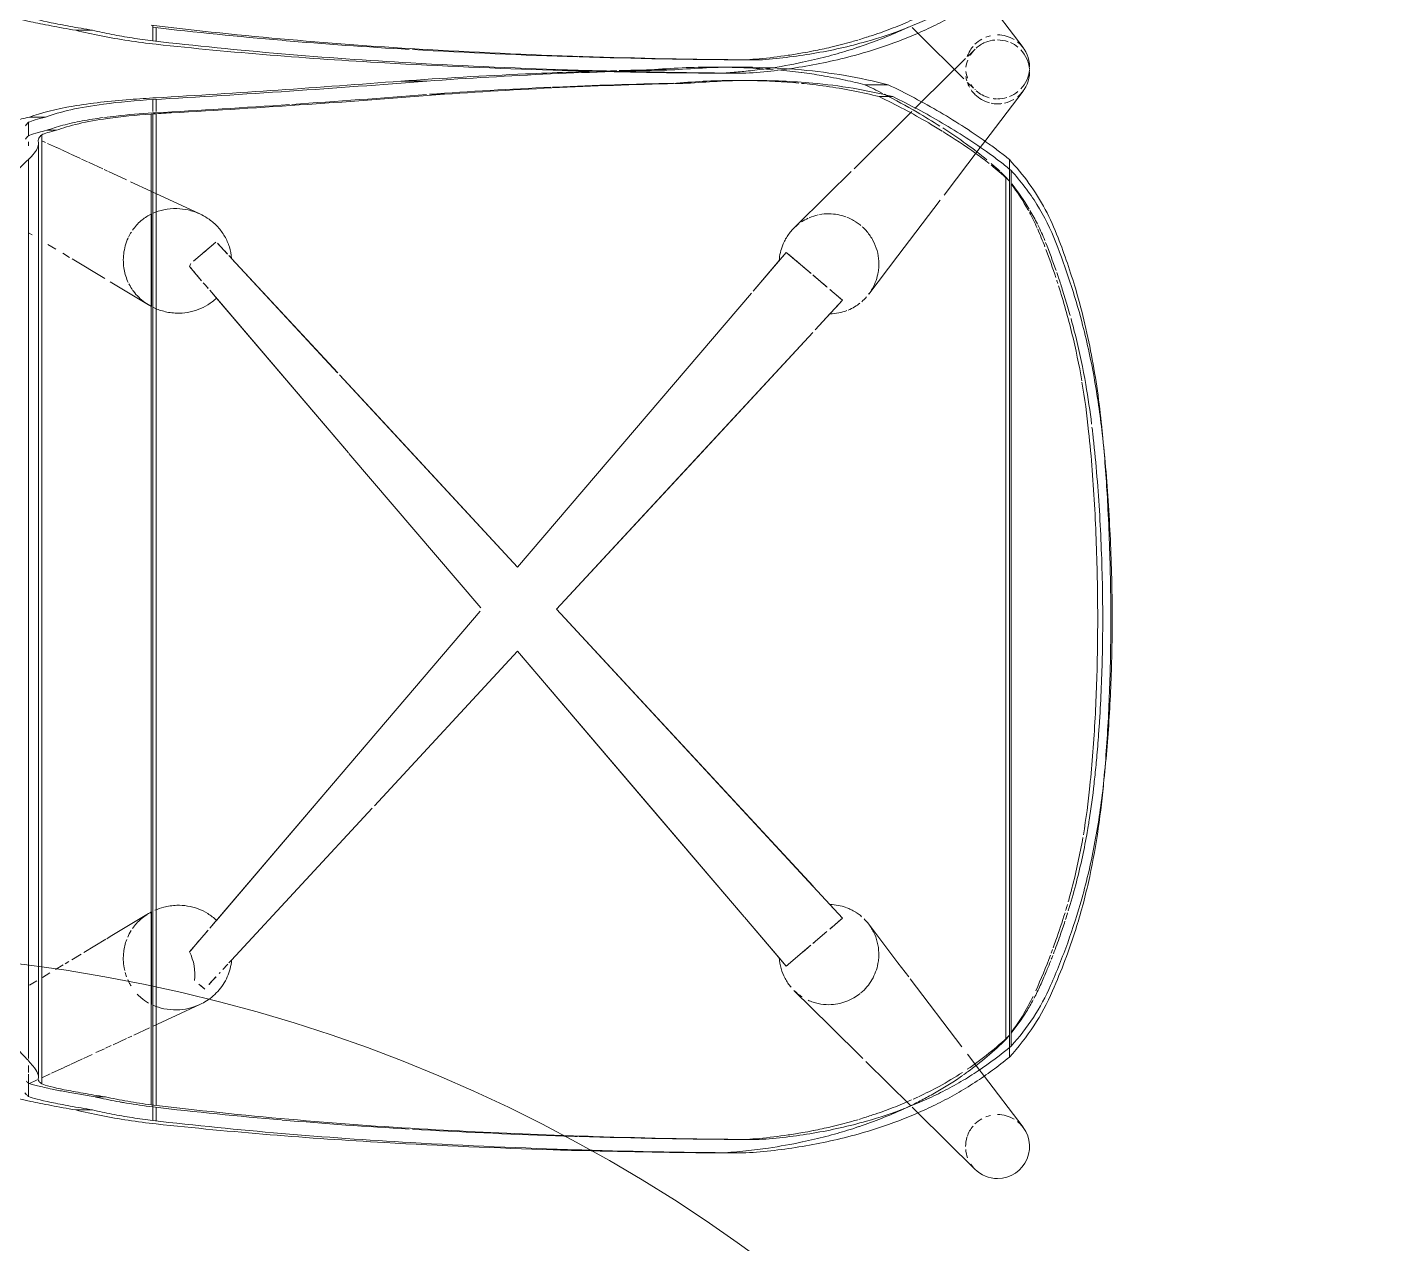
# Model space of a CAD drawing. Header units: millimetres. Extents: x 98018 to 155899, y -1987 to 21700.
# Drawn here: x 106604 to 107119, y 16189 to 16645 of the extents above; entities that cross this region are included whole.
import ezdxf

# ---------------------------------------------------------------- set-up
doc = ezdxf.new("R2010")
doc.units = ezdxf.units.MM
doc.layers.add('I-FURN-1', color=7, linetype='Continuous', lineweight=9, true_color=0xf0f0f0)

# ---------------------------------------------------------------- blocks, each defined once
blk = doc.blocks.new('Chair_IconsOfDenmark_NamNam_WoodChair - 1_186-V27-План разверток пом_ 2_49_ Этаж 2')
at = {"layer": 'I-FURN-1'}
for p, q in [((25.53, 161.18), (25.53, 167.51)), ((26.55, 137.42), (21.45, 137.42)), ((27.32, 138.6), (21.57, 138.6)), ((9.43, -80.92), (9.43, -74.85)), ((9.43, -83.83), (9.43, -81.04)), ((14.43, -83.49), (14.43, -88.75)), ((7.38, -165.63), (24.55, -148.24)), ((24.55, -148.24), (26.59, -146.18)), ((3.78, -169.26), (5.89, -167.13)), ((19.06, -187.78), (38.53, -172.98))]:
    blk.add_line(p, q, dxfattribs=at)
for start, end in [(135, 135.3477), (123.3003, 131.4929), (98.3213, 110.362), (62.3372, 71.5639), (50.1832, 62.3372), (29.3668, 45), (138.0265, 164.6985), (12.9003, 21.6841), (171.8652, 178.2608), (180, 196.9951), (329.0818, 0), (201.7605, 219.3413), (226.3542, 265.061), (270, 315), (315, 321.5101)]:
    blk.add_arc((11.8, -178.23), 12, start, end, dxfattribs=at)
for points, knots in [([(25.53, 167.51), (26.11, 170.8), (27.22, 177), (29.28, 187.31), (30.48, 192.06), (31.12, 193.59)], [0, 0, 0, 0, 0.25, 0.5, 1, 1, 1, 1]), ([(30.6, 185.19), (30, 183.79), (28.87, 179.38), (27.01, 169.87), (26.04, 164.18), (25.53, 161.18)], [0, 0, 0, 0, 0.5, 0.75, 1, 1, 1, 1]), ([(13.31, 41.87), (12.14, 21.01), (10.92, -7), (10.17, -35.08), (10.02, -42.19)], [0, 0, 0, 0, 0.5, 0.6695095, 0.6695095, 0.6695095, 0.6695095]), ([(9.43, -83.83), (9.88, -90.96), (11.51, -105.09), (15.72, -124.26), (20.42, -138.7), (24.46, -148.56), (27.85, -155.85), (31.61, -162.95), (37.18, -172.03), (41.93, -178.49), (45.37, -182.64)], [0, 0, 0, 0, 0.2, 0.4, 0.55, 0.625, 0.7, 0.775, 0.85, 1, 1, 1, 1]), ([(13.52, -104.99), (12.64, -100.79), (11.78, -95.99), (11.09, -91.16), (11.01, -90.59)], [0.7399248, 0.7399248, 0.7399248, 0.7399248, 0.85, 0.8649555, 0.8649555, 0.8649555, 0.8649555]), ([(14.43, -88.75), (14.88, -95.59), (16.48, -109.14), (20.59, -127.52), (25.18, -141.35), (29.13, -150.8), (32.43, -157.77), (36.1, -164.55), (41.52, -173.21), (46.16, -179.36), (49.5, -183.3)], [0, 0, 0, 0, 0.2, 0.4, 0.55, 0.625, 0.7, 0.775, 0.85, 1, 1, 1, 1]), ([(17.02, -105.05), (16.71, -103.27), (15.83, -97.87), (15.18, -92.44), (14.85, -88.78)], [0.8000649, 0.8000649, 0.8000649, 0.8000649, 0.85, 0.9512447, 0.9512447, 0.9512447, 0.9512447]), ([(19.15, -125.83), (18.29, -123.26), (16.62, -117.88), (14.83, -110.94), (13.86, -106.6), (13.55, -105.11)], [0.555518, 0.555518, 0.555518, 0.555518, 0.625, 0.7, 0.7389255, 0.7389255, 0.7389255, 0.7389255]), ([(21.89, -125.84), (21.67, -125.09), (20.69, -121.73), (19.26, -116.17), (18.22, -111.33), (17.79, -109.14)], [0.603344, 0.603344, 0.603344, 0.603344, 0.625, 0.7, 0.7617276, 0.7617276, 0.7617276, 0.7617276]), ([(26.68, -144.65), (26.38, -144.03), (24.85, -140.76), (22.29, -134.75), (20.23, -129.06), (19.25, -126.12), (19.19, -125.95)], [0.3824636, 0.3824636, 0.3824636, 0.3824636, 0.4, 0.475, 0.55, 0.5544349, 0.5544349, 0.5544349, 0.5544349]), ([(29.43, -146.27), (28.36, -143.89), (26.3, -138.98), (24.24, -133.2), (23.15, -129.87), (22.91, -129.12)], [0.4028461, 0.4028461, 0.4028461, 0.4028461, 0.475, 0.55, 0.5716925, 0.5716925, 0.5716925, 0.5716925])]:
    blk.add_open_spline(points, degree=3, knots=knots, dxfattribs=at)
for points in [[(20.29, 137.42), (20.69, 140.9), (21.61, 147.89), (23.37, 158.13), (24.77, 164.5), (25.53, 167.51)], [(25.53, 161.18), (24.98, 158.86), (23.94, 154.02), (22.61, 146.38), (21.89, 141.18), (21.57, 138.6)], [(27.46, 139.28), (25.39, 122.1), (21.78, 87.61), (19.27, 52.88), (18.29, 35.47)], [(21.57, 138.6), (19.72, 122.58), (16.5, 90.43), (14.21, 58.09), (13.31, 41.87)], [(13.31, 51.62), (14.1, 65.99), (16.06, 94.68), (18.76, 123.2), (20.29, 137.42)], [(21.78, 90.35), (23.17, 106.48), (24.8, 122.57), (26.66, 138.6)], [(18.36, 42.46), (19.26, 58.36), (20.4, 74.22), (21.76, 90.04)], [(10.58, -11.49), (11.23, 9.59), (12.14, 30.63), (13.31, 51.62)], [(15.59, -20.73), (16.23, -0.06), (17.13, 20.58), (18.29, 41.17)], [(18.29, 35.47), (17.13, 14.85), (15.32, -26.5), (14.56, -67.98), (14.43, -88.75)], [(10.02, -32.89), (10.17, -26.06), (10.35, -19.23), (10.56, -12.41)], [(10.56, -12.41), (10.56, -12.1), (10.57, -11.8), (10.58, -11.49)], [(14.43, -83.49), (14.56, -62.73), (14.94, -42), (15.57, -21.31)], [(9.6, -57.03), (9.7, -49.01), (9.84, -40.99), (10.02, -32.97)], [(10.02, -42.19), (9.91, -47.14), (9.81, -52.09), (9.73, -57.05)], [(9.43, -74.85), (9.47, -68.96), (9.52, -63.07), (9.6, -57.18)], [(9.73, -57.16), (9.6, -65.08), (9.51, -72.99), (9.45, -80.91)], [(9.9, -80.96), (9.72, -78.93), (9.56, -76.89), (9.43, -74.85)], [(9.45, -80.91), (9.44, -81.89), (9.44, -82.86), (9.43, -83.83)], [(10.18, -83.81), (10.09, -82.89), (9.99, -81.96), (9.91, -81.04)], [(11.01, -90.59), (10.7, -88.35), (10.43, -86.12), (10.19, -83.87)], [(14.84, -88.75), (14.71, -87.23), (14.58, -85.71), (14.48, -84.19)], [(17.77, -109.07), (17.51, -107.73), (17.26, -106.39), (17.02, -105.05)], [(22.89, -129.06), (22.58, -128.1), (22.29, -127.15), (22, -126.19)]]:
    blk.add_open_spline(points, degree=3, dxfattribs=at)
blk = doc.blocks.new('Chair_IconsOfDenmark_NamNam_WoodChair - 1_186-V28-План разверток пом_ 2_49_ Этаж 2')
at = {"layer": 'I-FURN-1'}
for p, q in [((37.4, 185.19), (30.6, 185.19)), ((78.95, 180.26), (35.32, 180.26)), ((36.81, 182), (35.34, 185.16)), ((35.63, 185.19), (37.4, 185.19)), ((37.4, 185.19), (38.9, 185.19)), ((38.9, 185.19), (37.4, 185.19)), ((39.08, 177.09), (37.62, 180.24)), ((37.77, 181.5), (79.04, 181.5)), ((39.57, 185.19), (42.24, 185.19)), ((42.24, 185.19), (39.57, 185.19)), ((44.87, 185.19), (79.3, 185.19)), ((79.3, 185.19), (44.87, 185.19)), ((72.32, 184.91), (73.09, 183.64)), ((73.12, 183.59), (74.03, 182.07)), ((391.35, 180.26), (78.95, 180.26)), ((79.04, 181.5), (388.18, 181.5)), ((79.3, 185.19), (382.27, 185.19)), ((382.27, 185.19), (79.3, 185.19)), ((353.81, 183.92), (354.58, 185.19)), ((387.24, 185.19), (388.67, 185.19)), ((388.67, 185.19), (387.24, 185.19)), ((389.12, 180.26), (388.49, 178.9)), ((396.02, 185.19), (390.99, 185.19)), ((397.95, 178.82), (397.95, 184.92)), ((41.5, 171.87), (39.31, 176.59)), ((75.27, 180.01), (76.96, 177.2)), ((78.18, 175.18), (79.98, 172.19)), ((348.46, 175.01), (350.23, 177.97)), ((388.11, 178.08), (386.57, 174.76)), ((393.02, 178.32), (393.02, 174.72)), ((42.47, 169.77), (41.55, 171.75)), ((80.39, 171.51), (81.23, 170.11)), ((345.33, 169.82), (346.9, 172.43)), ((385.65, 172.76), (384.17, 169.57)), ((386.53, 174.67), (385.77, 173.03)), ((25.53, 161.18), (25.53, 167.51)), ((44.71, 164.94), (42.61, 169.46)), ((81.87, 169.04), (84.03, 165.45)), ((337.37, 156.58), (344.75, 168.85)), ((382.2, 165.33), (381.18, 163.12)), ((384.07, 169.37), (382.4, 165.76)), ((30.44, 160.25), (30.44, 156.41)), ((46.34, 161.42), (44.87, 164.59)), ((48.51, 156.74), (47.03, 159.93)), ((84.59, 164.52), (89.54, 156.28)), ((381.02, 162.77), (378.52, 157.38)), ((49.7, 154.18), (48.68, 156.37)), ((89.76, 155.92), (90.56, 154.59)), ((90.56, 154.59), (99.21, 140.2)), ((327.52, 140.2), (336.18, 154.6)), ((377.51, 155.21), (374.38, 148.46)), ((378.31, 156.92), (377.72, 155.66)), ((52.33, 148.49), (49.99, 153.55)), ((53.26, 146.49), (52.57, 147.98)), ((56.3, 139.92), (53.61, 145.73)), ((373.72, 147.02), (370.14, 139.3)), ((70.51, 139.28), (27.46, 139.28)), ((65.06, 139.11), (70.47, 139.11)), ((70.47, 139.11), (99.83, 139.11)), ((399.13, 139.28), (70.51, 139.28)), ((326.9, 139.11), (361.67, 139.11)), ((370, 139), (369.31, 137.49)), ((26.55, 137.42), (21.45, 137.42)), ((27.39, 138.6), (21.57, 138.6)), ((64.5, 137.42), (27.27, 137.42)), ((70.36, 138.6), (27.39, 138.6)), ((70.36, 138.6), (27.39, 138.6)), ((57.72, 136.86), (56.88, 138.68)), ((65.08, 120.97), (57.72, 136.86)), ((70.1, 137.42), (64.5, 137.42)), ((362.23, 137.42), (70.1, 137.42)), ((399.17, 138.6), (70.36, 138.6)), ((399.17, 138.6), (70.36, 138.6)), ((369.31, 137.49), (361.65, 120.97)), ((399.24, 137.42), (362.23, 137.42)), ((399.54, 138.6), (399.58, 137.79)), ((404.56, 138.6), (400.04, 138.6)), ((404.63, 137.42), (400.04, 137.42)), ((84.8, 124.86), (92.98, 117.88)), ((336.6, 120.31), (341.94, 124.86)), ((70.9, 119.13), (72.78, 121.34)), ((333.75, 117.88), (335.46, 119.34)), ((343.94, 123.33), (351.06, 114.98)), ((75.41, 114.95), (72.57, 117.58)), ((93.69, 117.28), (212.68, 15.79)), ((271.99, 65.2), (333.04, 117.28)), ((271.99, 65.2), (330.08, 114.75)), ((350.69, 114.37), (346.6, 110.58)), ((80.13, 110.58), (78.26, 112.31)), ((138.74, 56.32), (81.75, 109.08)), ((138.73, 56.32), (81.75, 109.08)), ((344.98, 109.08), (302, 69.28)), ((344.98, 109.08), (302.02, 69.3)), ((301.3, 68.64), (229.1, 1.78)), ((213.87, 15.63), (271.83, 65.07)), ((213.87, 15.63), (271.83, 65.07)), ((197.64, 1.78), (139.59, 55.53)), ((197.64, 1.78), (139.59, 55.53)), ((411.49, 35.83), (411.49, 45.54)), ((406.53, 34.89), (406.53, 29.21)), ((98.01, -83.19), (197.64, 1.78)), ((229.1, 1.78), (331.96, -85.96)), ((213.37, -12.78), (109.45, -109)), ((317.23, -108.95), (213.37, -12.78)), ((415.68, -57.14), (415.68, -48.01)), ((410.69, -57.74), (410.69, -63.09)), ((9.43, -83.83), (9.43, -74.85)), ((416.72, -81.07), (416.72, -72.07)), ((411.72, -86.33), (411.72, -81.07)), ((14.43, -83.49), (14.43, -88.75)), ((79.49, -98.99), (97.83, -83.35)), ((82.6, -96.34), (97.84, -83.34)), ((332.63, -86.53), (344.14, -96.34)), ((332.64, -86.53), (347.24, -98.99)), ((82.6, -96.34), (79.49, -98.99)), ((344.14, -96.34), (345.69, -97.66)), ((345.69, -97.66), (347.24, -98.99)), ((56.98, -115.42), (70.38, -101.85)), ((84.6, -104.98), (79.49, -98.99)), ((347.24, -98.99), (339.38, -108.2)), ((356.35, -101.85), (369.06, -114.72)), ((87.35, -108.2), (84.72, -105.12)), ((92.44, -114.16), (88.08, -109.06)), ((109.39, -109.05), (97.48, -120.08)), ((109.4, -109.04), (102.58, -115.36)), ((329.25, -120.08), (318.21, -109.85)), ((324.16, -115.36), (318.21, -109.85)), ((335.45, -112.81), (334.29, -114.16)), ((338.75, -108.94), (335.48, -112.77)), ((44.87, -127.67), (56.98, -115.42)), ((97.48, -120.08), (93.38, -115.27)), ((97.48, -120.08), (102.58, -115.36)), ((326.7, -117.72), (324.16, -115.36)), ((329.25, -120.08), (326.7, -117.72)), ((333.35, -115.27), (329.25, -120.08)), ((369.06, -114.72), (377.59, -123.35)), ((96.97, -119.48), (97.48, -120.08)), ((329.5, -119.79), (329.25, -120.08)), ((329.76, -119.48), (329.5, -119.79)), ((378.63, -124.4), (400.04, -146.07)), ((410.11, -137.17), (410.11, -128.47)), ((27.16, -145.6), (43.76, -128.8)), ((80.77, -140.87), (95.23, -129.88)), ((345.97, -140.87), (331.5, -129.88)), ((405.64, -133.81), (405.64, -138.92)), ((75.48, -144.89), (80.77, -140.87)), ((366.85, -156.75), (345.97, -140.87)), ((3.26, -169.79), (24.55, -148.24)), ((24.55, -148.24), (26.59, -146.18)), ((49.25, -164.83), (74.76, -145.44)), ((401.2, -147.25), (403.53, -149.6)), ((403.53, -149.6), (419.97, -166.25)), ((386.52, -171.7), (368.7, -158.16)), ((40.78, -171.26), (46.5, -166.92)), ((420.88, -167.17), (422.62, -168.93)), ((19.06, -187.78), (38.53, -172.98)), ((38.53, -172.98), (40.78, -171.26)), ((388.88, -173.5), (386.52, -171.7)), ((407.67, -187.78), (388.88, -173.5)), ((49.02, -182.64), (45.37, -182.64)), ((378.43, -182.64), (49.02, -182.64)), ((377.89, -183.3), (49.5, -183.3)), ((375.46, -181.38), (52, -181.38)), ((373.99, -182.64), (53.45, -182.64)), ((382.02, -182.64), (378.43, -182.64))]:
    blk.add_line(p, q, dxfattribs=at)
at = {"layer": 'I-FURN-1', "flags": 128}
for points in [[(96.65, 114.75), (154.9, 65.07), (212.68, 15.79)], [(301.32, 68.66), (287.14, 55.53), (229.1, 1.78)], [(98.02, -83.18), (140.17, -47.23), (197.64, 1.78)], [(229.1, 1.78), (286.56, -47.23), (331.95, -85.95)], [(213.37, -12.78), (158.02, -64.03), (109.45, -108.99)], [(317.23, -108.95), (268.71, -64.03), (213.37, -12.78)]]:
    blk.add_lwpolyline(points, dxfattribs=at)
at = {"layer": 'I-FURN-1'}
for centre, radius, start, end in [((76.28, 141.71), 18.88, 263.5474, 296.819), ((350.45, 141.71), 18.88, 243.181, 247.0118), ((11.8, -178.23), 12, 135, 180), ((11.8, -178.23), 12, 123.3003, 135), ((11.8, -178.23), 12, 95.3738, 110.362), ((11.8, -178.23), 12, 73.2036, 90), ((11.8, -178.23), 12, 50.1832, 71.5639), ((11.8, -178.23), 12, 29.3668, 45), ((414.93, -178.23), 12, 135, 165.2052), ((414.93, -178.23), 12, 124.3954, 134.3064), ((414.93, -178.23), 12, 108.8082, 118.2736), ((414.93, -178.23), 12, 98.2401, 106.2609), ((414.93, -178.23), 12, 68.5084, 81.6787), ((414.93, -178.23), 12, 44.6523, 58.6121), ((11.8, -178.23), 12, 12.9003, 21.6841), ((414.93, -178.23), 12, 22.8413, 42.1898), ((414.93, -178.23), 12, 5.1631, 21.5491), ((11.8, -178.23), 12, 180, 315), ((11.8, -178.23), 12, 329.0818, 0), ((414.93, -178.23), 12, 168.1903, 180), ((414.93, -178.23), 12, 180, 187.9321), ((414.93, -178.23), 12, 340.7458, 0), ((414.93, -178.23), 12, 192.635, 210.5819), ((414.93, -178.23), 12, 320.4115, 336.4203), ((11.8, -178.23), 12, 315, 321.5101), ((414.93, -178.23), 12, 218.3184, 225), ((414.93, -178.23), 12, 225, 270), ((414.93, -178.23), 12, 274.939, 313.655)]:
    blk.add_arc(centre, radius, start, end, dxfattribs=at)
for points in [[(383.78, 183.64), (382.4, 184.92), (379.13, 188.28), (374.86, 193.2), (372.48, 196.04)], [(50.14, 191.16), (48.54, 189.54), (45.6, 186.66), (43.18, 184.52), (42.09, 183.64)], [(395.4, 193.59), (395.79, 192.85), (396.6, 190.64), (397.48, 187.03), (397.95, 184.92)], [(32.01, 186.56), (31.81, 186.49), (31.38, 186.19), (30.87, 185.58), (30.6, 185.19)], [(35.63, 185.19), (35.89, 185.57), (36.13, 185.87), (36.36, 186.09)], [(389.72, 186.33), (390.13, 186.1), (390.55, 185.72), (390.99, 185.19)], [(396.02, 185.19), (395.59, 185.72), (395.17, 186.1), (394.76, 186.33)], [(33.35, 176.38), (33.8, 178.54), (34.64, 182.24), (35.32, 184.48), (35.63, 185.19)], [(36.23, 181.27), (35.95, 181.05), (35.65, 180.71), (35.32, 180.26)], [(36.98, 181.6), (36.75, 181.6), (36.5, 181.49), (36.23, 181.27)], [(37, 181.6), (36.99, 181.6), (36.98, 181.6), (36.98, 181.6)], [(37.08, 181.59), (37.05, 181.59), (37.02, 181.6), (37, 181.6)], [(37.16, 181.57), (37.14, 181.58), (37.11, 181.59), (37.08, 181.59)], [(42.09, 183.64), (41.06, 182.79), (39.2, 181.6), (37.77, 181.41), (37.16, 181.57)], [(384.45, 183.06), (384.34, 183.15), (384.12, 183.33), (383.9, 183.53), (383.78, 183.64)], [(388.99, 181.57), (388.25, 181.43), (386.75, 181.54), (385.22, 182.42), (384.45, 183.06)], [(389.25, 181.6), (389.17, 181.6), (389.08, 181.59), (388.99, 181.57)], [(390.13, 181.35), (389.83, 181.51), (389.54, 181.6), (389.25, 181.6)], [(391.35, 180.26), (390.93, 180.76), (390.52, 181.13), (390.13, 181.35)], [(390.99, 185.19), (391.29, 184.59), (391.62, 183.7), (391.96, 182.54)], [(393.02, 174.72), (392.72, 176.03), (392.14, 178.29), (391.61, 179.75), (391.35, 180.26)], [(391.96, 182.54), (392.05, 182.21), (392.15, 181.86), (392.25, 181.49)], [(392.25, 181.49), (392.5, 180.56), (392.75, 179.5), (393.02, 178.32)], [(397.95, 178.82), (397.6, 180.34), (396.93, 182.95), (396.32, 184.62), (396.02, 185.19)], [(397.95, 184.92), (399.59, 180.61), (402.39, 169.33), (404.02, 154.66), (404.56, 147.17)], [(32.88, 174.04), (33.04, 174.85), (33.2, 175.64), (33.35, 176.38)], [(393.02, 178.32), (393.35, 177.47), (393.67, 176.55), (393.98, 175.58)], [(393.98, 175.58), (394.3, 174.57), (394.61, 173.5), (394.91, 172.37)], [(31.94, 169.03), (32.26, 170.81), (32.58, 172.48), (32.88, 174.04)], [(394.91, 172.37), (395.21, 171.24), (395.5, 170.04), (395.77, 168.8)], [(20.29, 137.42), (20.69, 140.9), (21.61, 147.89), (23.37, 158.13), (24.77, 164.5), (25.53, 167.51)], [(30.44, 160.25), (30.77, 162.22), (31.09, 164.13), (31.4, 165.95)], [(31.4, 165.95), (31.58, 167.01), (31.76, 168.03), (31.94, 169.03)], [(395.77, 168.8), (396.03, 167.61), (396.29, 166.37), (396.52, 165.1)], [(396.52, 165.1), (396.99, 162.6), (397.41, 159.95), (397.78, 157.2)], [(25.53, 161.18), (24.98, 158.86), (23.94, 154.02), (22.61, 146.38), (21.89, 141.18), (21.57, 138.6)], [(30.18, 159.12), (30.27, 159.5), (30.36, 159.87), (30.44, 160.25)], [(30.44, 156.41), (29.83, 153.71), (28.73, 148.06), (27.85, 142.19), (27.46, 139.28)], [(28.54, 151.02), (29.04, 153.79), (29.59, 156.51), (30.18, 159.12)], [(346.68, 149.54), (348.72, 149.3), (350.73, 148.74), (352.6, 147.88)], [(26.66, 138.6), (27.08, 141.9), (27.56, 145.22), (28.11, 148.49)], [(75.44, 148.43), (76, 148.64), (76.56, 148.82), (77.13, 148.97)], [(90.39, 148.02), (91.23, 147.66), (92.04, 147.23), (92.82, 146.74)], [(352.9, 147.75), (353.57, 147.42), (354.22, 147.07), (354.86, 146.67)], [(404.56, 147.17), (404.68, 145.55), (404.91, 142.29), (405.12, 139.04), (405.22, 137.42)], [(27.46, 139.28), (25.39, 122.1), (21.78, 87.61), (19.27, 52.88), (18.29, 35.47)], [(65.65, 140.21), (66.24, 141.23), (66.92, 142.19), (67.68, 143.07)], [(99.21, 140.22), (99.43, 139.86), (99.63, 139.49), (99.83, 139.11)], [(399.58, 131.68), (399.51, 132.94), (399.36, 135.48), (399.21, 138.01), (399.13, 139.28)], [(21.57, 138.6), (19.72, 122.58), (16.5, 90.43), (14.21, 58.09), (13.31, 41.87)], [(13.31, 51.62), (14.1, 65.99), (16.06, 94.68), (18.76, 123.2), (20.29, 137.42)], [(21.78, 90.35), (23.17, 106.48), (24.8, 122.57), (26.66, 138.6)], [(399.58, 137.79), (400.52, 121), (401.55, 104.18), (402.68, 87.34)], [(411.49, 35.83), (410.13, 53.01), (407.61, 87.32), (405.51, 121.53), (404.56, 138.6)], [(405.22, 137.42), (406.1, 122.16), (408.03, 91.57), (410.28, 60.89), (411.49, 45.54)], [(63.6, 125.35), (63.28, 126.75), (63.11, 128.17), (63.07, 129.63)], [(102.3, 129.63), (102.34, 128.25), (102.16, 125.55), (101.11, 121.59), (99.29, 117.9), (97.61, 115.76), (96.65, 114.75)], [(327.56, 117.98), (326.84, 119.13), (325.62, 121.59), (324.58, 125.55), (324.39, 128.25), (324.43, 129.63)], [(363.66, 129.63), (363.62, 128.17), (363.45, 126.74), (363.13, 125.34)], [(406.53, 29.21), (405.16, 46.34), (402.64, 80.55), (400.53, 114.66), (399.58, 131.68)], [(84.8, 124.86), (86.62, 123.31), (88.4, 121.79), (90.15, 120.3)], [(336.58, 120.3), (338.33, 121.79), (340.11, 123.31), (341.94, 124.86)], [(70.9, 119.13), (71.33, 119.64), (71.82, 120.21), (72.36, 120.85)], [(90.88, 119.68), (91.59, 119.06), (92.31, 118.46), (93.01, 117.85)], [(333.72, 117.85), (334.42, 118.46), (335.14, 119.06), (335.86, 119.68)], [(75.48, 114.89), (74.57, 115.73), (73.62, 116.61), (72.65, 117.51)], [(77.19, 113.3), (77.03, 113.45), (76.87, 113.6), (76.71, 113.75)], [(93.73, 117.24), (94.71, 116.4), (95.69, 115.57), (96.65, 114.75)], [(330.08, 114.75), (329.12, 115.76), (328.28, 116.83), (327.56, 117.98)], [(330.08, 114.75), (331.04, 115.57), (332.02, 116.4), (333, 117.24)], [(350.68, 114.36), (349.92, 113.65), (349.18, 112.97), (348.46, 112.3)], [(80.21, 110.5), (79.61, 111.06), (78.98, 111.64), (78.34, 112.23)], [(81.75, 109.08), (81.4, 109.4), (81.05, 109.73), (80.68, 110.07)], [(346.09, 110.11), (345.72, 109.76), (345.34, 109.42), (344.98, 109.08)], [(347.98, 111.86), (347.51, 111.42), (347.04, 110.98), (346.58, 110.56)], [(18.36, 42.46), (19.26, 58.36), (20.4, 74.22), (21.76, 90.04)], [(402.74, 86.42), (403.88, 69.61), (405.11, 52.77), (406.44, 35.91)], [(15.87, -12.37), (16.48, 5.5), (17.29, 23.35), (18.29, 41.17)], [(18.29, 35.47), (17.4, 19.71), (16.66, 3.92), (16.08, -11.89)], [(406.53, 34.89), (407.59, 19.72), (408.47, 4.52), (409.16, -10.7)], [(415.68, -57.14), (415.37, -41.59), (414.36, -10.55), (412.58, 20.39), (411.49, 35.83)], [(410.69, -63.09), (410.38, -47.65), (409.39, -16.83), (407.61, 13.89), (406.53, 29.21)], [(15.59, -20.73), (15.68, -17.95), (15.77, -15.16), (15.87, -12.37)], [(409.19, -11.35), (409.21, -11.7), (409.22, -12.05), (409.24, -12.41)], [(409.24, -12.41), (409.89, -27.14), (410.37, -41.9), (410.66, -56.69)], [(10.54, -22.28), (9.92, -42.76), (9.55, -63.28), (9.43, -83.83)], [(9.43, -74.85), (9.53, -57.41), (9.81, -39.98), (10.27, -22.59)], [(14.43, -83.49), (14.56, -62.73), (14.94, -42), (15.57, -21.31)], [(415.32, -33.03), (415.34, -33.83), (415.37, -34.63), (415.39, -35.44)], [(415.41, -36.32), (415.51, -40.21), (415.6, -44.11), (415.68, -48.01)], [(415.68, -48.01), (416.37, -55.97), (416.72, -63.94), (416.72, -71.9)], [(410.69, -57.74), (411.37, -65.4), (411.72, -73.05), (411.72, -80.71)], [(410.72, -108.91), (411.39, -101.26), (412.06, -85.98), (411.37, -70.71), (410.69, -63.09)], [(416.72, -71.9), (416.72, -74.9), (416.67, -77.9), (416.57, -80.9)], [(10.18, -83.81), (9.87, -80.83), (9.62, -77.85), (9.43, -74.85)], [(411.72, -80.71), (411.72, -82.47), (411.71, -84.23), (411.67, -85.98)], [(416.57, -80.92), (416.54, -81.85), (416.51, -82.78), (416.47, -83.71)], [(416.71, -83.69), (416.72, -82.81), (416.72, -81.94), (416.72, -81.07)], [(14.84, -88.75), (14.71, -87.23), (14.58, -85.71), (14.48, -84.19)], [(411.67, -85.99), (411.56, -91.9), (411.24, -97.8), (410.72, -103.71)], [(415.68, -104.67), (416.29, -97.68), (416.64, -90.68), (416.71, -83.69)], [(416.46, -83.81), (416.31, -87.24), (416.1, -90.67), (415.82, -94.1)], [(71.55, -100.77), (72.57, -99.9), (74.81, -98.38), (78.59, -96.86), (81.23, -96.42), (82.6, -96.34)], [(415.68, -95.8), (415.41, -98.78), (415.09, -101.75), (414.7, -104.7)], [(68.78, -103.7), (69.27, -103.05), (69.81, -102.43), (70.38, -101.85)], [(79.49, -98.99), (79.81, -99.36), (80.19, -99.8), (80.6, -100.29)], [(351.85, -98.5), (353.04, -99.14), (354.16, -99.9), (355.19, -100.77)], [(355.19, -100.77), (356.21, -101.64), (357.14, -102.63), (357.95, -103.7)], [(17.77, -109.07), (17.51, -107.73), (17.26, -106.39), (17.02, -105.05)], [(65.45, -110.96), (65.59, -110.31), (65.94, -109.02), (66.44, -107.77), (66.72, -107.16)], [(67.92, -104.94), (68.19, -104.52), (68.48, -104.1), (68.78, -103.7)], [(358.64, -104.67), (359.16, -105.46), (359.62, -106.29), (360.02, -107.15)], [(360.22, -107.61), (360.68, -108.69), (361.04, -109.83), (361.29, -110.97)], [(410.11, -137.17), (411.48, -131.83), (413.78, -121.08), (415.19, -110.17), (415.68, -104.67)], [(410.63, -104.68), (410.5, -106.1), (410.35, -107.52), (410.19, -108.93)], [(65.03, -114.98), (65.02, -113.61), (65.17, -112.27), (65.45, -110.96)], [(338.75, -108.94), (338.55, -109.18), (338.12, -109.68), (337.43, -110.48), (336.73, -111.31), (336.03, -112.13), (335.58, -112.65), (335.37, -112.91)], [(361.38, -111.46), (361.6, -112.61), (361.71, -113.78), (361.7, -114.98)], [(405.64, -138.92), (406.89, -133.98), (408.98, -124.04), (410.27, -113.97), (410.72, -108.91)], [(102.58, -115.36), (102.52, -117.49), (102.16, -119.5), (101.47, -121.4)], [(325.38, -121.71), (324.99, -120.71), (324.42, -118.67), (324.18, -116.48), (324.16, -115.36)], [(361.7, -114.98), (361.67, -117.23), (361.3, -119.34), (360.56, -121.34)], [(411.83, -121.19), (411.3, -123.62), (410.73, -126.05), (410.11, -128.47)], [(22.89, -129.06), (22.58, -128.1), (22.29, -127.15), (22, -126.19)], [(330.53, -129.08), (329.88, -128.52), (329.27, -127.91), (328.71, -127.26)], [(407.82, -124.1), (407.18, -127.35), (406.45, -130.58), (405.64, -133.81)], [(410.11, -128.47), (409.07, -130.68), (407.99, -132.88), (406.88, -135.06)], [(384.31, -175.1), (388.39, -169.37), (396.02, -157.61), (402.61, -145.25), (405.64, -138.92)], [(387.83, -175.13), (392.09, -169.13), (400.07, -156.81), (406.95, -143.83), (410.11, -137.17)], [(27.3, -145.94), (27.09, -145.51), (26.88, -145.08), (26.68, -144.65)], [(28.6, -148.56), (28.22, -147.82), (27.85, -147.08), (27.48, -146.33)], [(30.38, -148.34), (30.11, -147.75), (29.83, -147.15), (29.56, -146.55)], [(392.59, -157.64), (389.96, -161.86), (387.21, -166.02), (384.31, -170.09)], [(393.9, -157.64), (391.94, -160.67), (389.92, -163.66), (387.83, -166.61)], [(38.52, -165.19), (38.07, -164.55), (37.63, -163.9), (37.19, -163.26)], [(39.69, -166.82), (39.37, -166.38), (39.05, -165.94), (38.74, -165.5)], [(52, -181.38), (47.56, -176.82), (43.48, -172.03), (39.78, -166.95)], [(53.45, -182.64), (48.78, -177.67), (44.55, -172.43), (40.78, -166.85)], [(387.83, -166.61), (385.96, -169.24), (384, -171.78), (381.94, -174.24)], [(384.31, -170.09), (383.12, -171.77), (381.87, -173.42), (380.59, -175.04)], [(377.39, -179.37), (376.76, -180.04), (376.11, -180.72), (375.46, -181.38)], [(380.58, -175.83), (379.63, -176.93), (378.66, -178.01), (377.67, -179.07)], [(377.89, -183.3), (379.02, -181.98), (381.22, -179.29), (383.3, -176.51), (384.31, -175.1)], [(382.02, -182.64), (383.03, -181.42), (385.02, -178.96), (386.91, -176.42), (387.83, -175.13)], [(45.37, -182.64), (49.04, -186.07), (56.86, -192.19), (65.63, -196.88), (70.24, -198.89)], [(49.5, -183.3), (52.89, -186.4), (60.06, -191.95), (68.04, -196.26), (72.24, -198.12)], [(53.48, -182.54), (52.98, -182.16), (52.49, -181.77), (52, -181.38)], [(60.77, -187.53), (58.68, -186.25), (56.64, -184.88), (54.66, -183.42)], [(350.92, -200.11), (355.95, -198.13), (365.48, -193.38), (373.93, -186.95), (377.89, -183.3)], [(352.74, -200.92), (356.38, -199.52), (363.4, -196.32), (373.25, -190.2), (379.19, -185.3), (382.02, -182.64)], [(372.91, -183.52), (369.89, -185.94), (366.75, -188.12), (363.46, -190.09)], [(372.57, -183.61), (370, -185.52), (367.34, -187.27), (364.6, -188.87)], [(375.46, -181.38), (374.88, -181.85), (374.3, -182.31), (373.71, -182.76)], [(68.1, -191.53), (65.59, -190.31), (63.15, -188.98), (60.77, -187.53)], [(362.23, -190.2), (360.32, -191.23), (358.36, -192.2), (356.37, -193.1)], [(363, -190.36), (361.33, -191.35), (359.62, -192.28), (357.88, -193.15)], [(364.6, -188.87), (364.01, -189.21), (363.42, -189.54), (362.82, -189.87)], [(72.24, -194.25), (70.62, -193.52), (69.03, -192.75), (67.47, -191.93)], [(83.63, -198.08), (79.12, -196.37), (74.65, -194.52), (70.24, -192.53)], [(77.31, -196.44), (75.61, -195.73), (73.92, -195), (72.24, -194.25)], [(352.74, -194.64), (351.58, -195.1), (350.42, -195.55), (349.25, -196)], [(357.53, -193.32), (355.61, -194.28), (353.64, -195.16), (351.63, -195.98)], [(355.94, -193.29), (354.89, -193.76), (353.82, -194.21), (352.74, -194.64)], [(70.24, -198.89), (74, -200.52), (81.6, -203.59), (89.34, -206.28), (93.26, -207.53)], [(72.24, -198.12), (77.51, -200.44), (88.19, -204.71), (99.17, -208.22), (104.73, -209.8)], [(81.48, -198.15), (80.08, -197.59), (78.69, -197.02), (77.31, -196.44)], [(83.52, -198.95), (83.03, -198.76), (82.55, -198.57), (82.07, -198.38)], [(85.71, -198.86), (85.26, -198.7), (84.81, -198.53), (84.36, -198.36)], [(321.24, -209.8), (326.29, -208.46), (336.28, -205.51), (346.07, -202), (350.92, -200.11)], [(336.84, -200.4), (336.42, -200.54), (336, -200.68), (335.58, -200.81)], [(348.31, -196.36), (344.82, -197.68), (341.31, -198.92), (337.77, -200.09)], [(339.66, -200.43), (339.17, -200.6), (338.69, -200.76), (338.21, -200.93)], [(350.92, -196.26), (347.44, -197.64), (343.93, -198.95), (340.4, -200.17)], [(99.49, -204.51), (98.64, -204.25), (97.8, -203.98), (96.96, -203.71)], [(109.98, -207.53), (106.71, -206.66), (103.46, -205.74), (100.24, -204.74)], [(102.65, -204.44), (101.87, -204.21), (101.09, -203.98), (100.31, -203.75)], [(108.76, -206.14), (107.04, -205.68), (105.32, -205.21), (103.62, -204.72)], [(322.39, -205.77), (320.15, -206.38), (317.9, -206.97), (315.64, -207.53)], [(334.68, -201.1), (328.81, -202.97), (322.86, -204.65), (316.85, -206.14)], [(326.94, -204.48), (325.79, -204.81), (324.64, -205.14), (323.49, -205.46)], [(333.48, -202.48), (331.31, -203.17), (329.13, -203.84), (326.94, -204.48)], [(333.38, -207.53), (336.65, -206.55), (343.15, -204.46), (349.56, -202.14), (352.74, -200.92)], [(338.21, -200.93), (336.64, -201.46), (335.06, -201.98), (333.48, -202.48)], [(93.26, -207.53), (99.08, -209.38), (110.84, -212.53), (128.85, -215.83), (140.99, -217.31), (147.1, -217.9)], [(104.73, -209.8), (111.79, -211.79), (126.03, -215.06), (140.52, -217.16), (147.84, -217.96)], [(127.79, -210.24), (121.4, -209.13), (115.06, -207.78), (108.76, -206.14)], [(147.1, -212.85), (140.94, -212.22), (134.82, -211.42), (128.74, -210.4)], [(279.36, -217.46), (286.45, -216.67), (300.51, -214.65), (314.37, -211.62), (321.24, -209.8)], [(280.09, -217.47), (289.16, -216.59), (307.11, -214.19), (324.68, -210.1), (333.38, -207.53)], [(298.59, -209.89), (292.46, -210.92), (286.3, -211.74), (280.09, -212.38)], [(316.85, -206.14), (310.94, -207.59), (304.99, -208.8), (299.01, -209.82)], [(134.3, -212.6), (133.52, -212.48), (132.74, -212.35), (131.96, -212.22)], [(147.84, -214.42), (143.3, -213.91), (138.79, -213.31), (134.3, -212.6)], [(198.2, -215.69), (189.64, -215.56), (172.56, -215), (155.57, -213.73), (147.1, -212.85)], [(151.3, -214.79), (150.14, -214.67), (148.99, -214.55), (147.84, -214.42)], [(158.59, -215.5), (156.16, -215.28), (153.73, -215.04), (151.3, -214.79)], [(167.73, -216.22), (164.68, -216.01), (161.64, -215.77), (158.6, -215.5)], [(221.42, -215.69), (217.55, -215.75), (209.81, -215.81), (202.07, -215.75), (198.2, -215.69)], [(279.36, -213.91), (269.73, -215.01), (250.43, -216.64), (231.02, -217.38), (221.29, -217.56)], [(280.09, -212.38), (270.36, -213.42), (250.86, -214.9), (231.25, -215.54), (221.42, -215.69)], [(281.71, -213.64), (280.93, -213.73), (280.14, -213.82), (279.36, -213.91)], [(147.84, -217.96), (156.21, -218.89), (173, -220.3), (189.88, -220.94), (198.34, -221.1)], [(173.03, -216.57), (171.26, -216.46), (169.49, -216.35), (167.73, -216.22)], [(198.34, -217.56), (189.88, -217.4), (181.44, -217.08), (173.03, -216.57)], [(198.2, -220.61), (202.07, -220.67), (209.81, -220.73), (217.55, -220.67), (221.42, -220.61)], [(221.29, -217.56), (217.46, -217.63), (209.81, -217.69), (202.16, -217.63), (198.34, -217.56)], [(198.34, -221.1), (202.16, -221.17), (209.81, -221.24), (217.46, -221.17), (221.29, -221.1)], [(221.29, -221.1), (231.02, -220.92), (250.43, -220.18), (269.73, -218.55), (279.36, -217.46)], [(274.12, -218.03), (276.11, -217.85), (278.1, -217.66), (280.09, -217.47)]]:
    blk.add_open_spline(points, degree=3, dxfattribs=at)
for points, knots in [([(25.53, 167.51), (26.11, 170.8), (27.22, 177), (29.28, 187.31), (30.48, 192.06), (31.12, 193.59)], [0, 0, 0, 0, 0.25, 0.5, 1, 1, 1, 1]), ([(30.6, 185.19), (30, 183.79), (28.87, 179.38), (27.01, 169.87), (26.04, 164.18), (25.53, 161.18)], [0, 0, 0, 0, 0.5, 0.75, 1, 1, 1, 1]), ([(35.32, 180.26), (34.72, 178.89), (33.62, 174.48), (31.82, 165), (30.91, 159.36), (30.44, 156.41)], [0, 0, 0, 0, 0.5, 0.75, 1, 1, 1, 1]), ([(404.56, 138.6), (404.19, 144.85), (403.21, 156.01), (400.82, 169.86), (398.97, 176.25), (397.95, 178.82)], [0, 0, 0, 0, 0.4, 0.7, 1, 1, 1, 1]), ([(399.13, 139.28), (398.75, 144.8), (397.79, 154.64), (395.58, 166.84), (393.92, 172.46), (393.02, 174.72)], [0, 0, 0, 0, 0.4, 0.7, 1, 1, 1, 1]), ([(397.84, 156.79), (398.03, 155.34), (398.75, 149.42), (399.26, 143.2), (399.54, 138.6)], [0.6, 0.6, 0.6, 0.6, 0.7, 1, 1, 1, 1]), ([(28.11, 148.49), (28.17, 148.89), (28.32, 149.73), (28.46, 150.57), (28.54, 151.02)], [0.4460073, 0.4460073, 0.4460073, 0.4460073, 0.5, 0.5614989, 0.5614989, 0.5614989, 0.5614989]), ([(77.86, 149.16), (78.2, 149.24), (80.49, 149.71), (84.45, 149.83), (87.94, 148.98), (89.43, 148.42)], [-0.6078244, -0.6078244, -0.6078244, -0.6078244, -0.5833333, -0.4444444, -0.3333333, -0.3333333, -0.3333333, -0.3333333]), ([(335.89, 147.81), (337.43, 148.54), (340.98, 149.67), (344.71, 149.78), (346.68, 149.54)], [-0.7026693, -0.7026693, -0.7026693, -0.7026693, -0.5833333, -0.4444444, -0.4444444, -0.4444444, -0.4444444]), ([(67.68, 143.07), (67.94, 143.37), (68.38, 143.84), (68.84, 144.29), (69.02, 144.46)], [-0.88888889, -0.88888889, -0.88888889, -0.88888889, -0.86111111, -0.84354279, -0.84354279, -0.84354279, -0.84354279]), ([(72.07, 146.79), (72.46, 147.03), (73.25, 147.47), (74.07, 147.86), (74.48, 148.04)], [-0.75411273, -0.75411273, -0.75411273, -0.75411273, -0.72222222, -0.69082846, -0.69082846, -0.69082846, -0.69082846]), ([(93.63, 146.2), (94.94, 145.29), (96.8, 143.61), (98.28, 141.66), (98.77, 140.92)], [-0.2222222, -0.2222222, -0.2222222, -0.2222222, -0.1111111, -0.0487601, -0.0487601, -0.0487601, -0.0487601]), ([(326.9, 139.11), (327.83, 140.89), (329.56, 143.29), (331.94, 145.37), (332.86, 146.04), (332.99, 146.12)], [-1, -1, -1, -1, -0.8611111, -0.7916667, -0.7812537, -0.7812537, -0.7812537, -0.7812537]), ([(333.11, 146.21), (333.76, 146.66), (334.52, 147.12), (335.31, 147.53), (335.4, 147.57)], [-0.77777778, -0.77777778, -0.77777778, -0.77777778, -0.72222222, -0.71547892, -0.71547892, -0.71547892, -0.71547892]), ([(355.52, 146.23), (356.83, 145.33), (359.11, 143.28), (360.79, 140.8), (361.46, 139.51)], [-0.2222222, -0.2222222, -0.2222222, -0.2222222, -0.1111111, -0.0103568, -0.0103568, -0.0103568, -0.0103568]), ([(63.07, 129.63), (63.04, 131.28), (63.32, 134.31), (64.24, 137.21), (64.8, 138.53)], [-1, -1, -1, -1, -0.5, -0.0641248, -0.0641248, -0.0641248, -0.0641248]), ([(100.45, 137.82), (100.93, 136.74), (101.85, 134.09), (102.25, 131.3), (102.3, 129.63)], [-0.8567793, -0.8567793, -0.8567793, -0.8567793, -0.5, 0, 0, 0, 0]), ([(324.43, 129.63), (324.48, 131.3), (324.92, 134.37), (326, 137.28), (326.65, 138.61)], [-1, -1, -1, -1, -0.5, -0.0551642, -0.0551642, -0.0551642, -0.0551642]), ([(361.89, 138.61), (362.48, 137.27), (363.41, 134.34), (363.69, 131.28), (363.66, 129.63)], [-0.9451256, -0.9451256, -0.9451256, -0.9451256, -0.5, 0, 0, 0, 0]), ([(66.05, 119.12), (65.65, 119.81), (64.62, 121.81), (63.91, 123.95), (63.6, 125.35)], [-0.3648313, -0.3648313, -0.3648313, -0.3648313, -0.2857143, -0.1428571, -0.1428571, -0.1428571, -0.1428571]), ([(363.13, 125.34), (362.98, 124.64), (362.21, 121.88), (360.23, 117.96), (356.86, 114.14), (353.34, 111.54), (349.31, 109.74), (346.46, 109.2), (344.98, 109.08)], [-0.8571429, -0.8571429, -0.8571429, -0.8571429, -0.7857143, -0.5714286, -0.4285714, -0.2857143, -0.1428571, 0, 0, 0, 0]), ([(81.75, 109.08), (79.53, 109.26), (75.29, 110.34), (69.8, 113.96), (67.11, 117.32), (66.05, 119.12)], [-1, -1, -1, -1, -0.7857143, -0.5714286, -0.3648313, -0.3648313, -0.3648313, -0.3648313]), ([(344.02, 123.24), (344.33, 122.87), (344.89, 122.22), (345.41, 121.6), (345.65, 121.32)], [0.0822015, 0.0822015, 0.0822015, 0.0822015, 0.1666667, 0.2385399, 0.2385399, 0.2385399, 0.2385399]), ([(346.55, 120.27), (347.05, 119.68), (347.83, 118.76), (348.53, 117.95), (348.81, 117.62)], [0.3333333, 0.3333333, 0.3333333, 0.3333333, 0.5, 0.6189484, 0.6189484, 0.6189484, 0.6189484]), ([(349.14, 117.23), (349.53, 116.78), (350.21, 115.97), (350.81, 115.27), (351.07, 114.96)], [0.6666667, 0.6666667, 0.6666667, 0.6666667, 0.8333333, 0.9788083, 0.9788083, 0.9788083, 0.9788083]), ([(10.27, -22.59), (10.36, -18.89), (11.07, 5.9), (12.14, 30.63), (13.31, 51.62)], [0.4123354, 0.4123354, 0.4123354, 0.4123354, 0.5, 1, 1, 1, 1]), ([(13.31, 41.87), (12.14, 21.01), (11.21, -0.38), (10.55, -21.81), (10.54, -22.28)], [0, 0, 0, 0, 0.5, 0.5112573, 0.5112573, 0.5112573, 0.5112573]), ([(411.49, 45.54), (412.58, 30), (414.08, 3.84), (415.03, -22.39), (415.32, -33.03)], [0, 0, 0, 0, 0.5, 0.8402864, 0.8402864, 0.8402864, 0.8402864]), ([(16.08, -11.89), (15.9, -16.77), (15.03, -42.35), (14.56, -67.98), (14.43, -88.75)], [0.3820712, 0.3820712, 0.3820712, 0.3820712, 0.5, 1, 1, 1, 1]), ([(416.72, -81.07), (416.72, -81.01), (416.72, -73.03), (416.37, -65.06), (415.68, -57.14)], [0.4965614, 0.4965614, 0.4965614, 0.4965614, 0.5, 1, 1, 1, 1]), ([(9.43, -83.83), (9.88, -90.96), (11.51, -105.09), (15.72, -124.26), (20.42, -138.7), (24.46, -148.56), (27.85, -155.85), (31.61, -162.95), (37.18, -172.03), (41.93, -178.49), (45.37, -182.64)], [0, 0, 0, 0, 0.2, 0.4, 0.55, 0.625, 0.7, 0.775, 0.85, 1, 1, 1, 1]), ([(13.52, -104.99), (12.64, -100.79), (11.39, -93.77), (10.49, -86.7), (10.19, -83.87)], [0.7399248, 0.7399248, 0.7399248, 0.7399248, 0.85, 0.9227754, 0.9227754, 0.9227754, 0.9227754]), ([(14.43, -88.75), (14.88, -95.59), (16.48, -109.14), (20.59, -127.52), (25.18, -141.35), (29.13, -150.8), (32.43, -157.77), (36.1, -164.55), (41.52, -173.21), (46.16, -179.36), (49.5, -183.3)], [0, 0, 0, 0, 0.2, 0.4, 0.55, 0.625, 0.7, 0.775, 0.85, 1, 1, 1, 1]), ([(17.02, -105.05), (16.71, -103.27), (15.83, -97.87), (15.18, -92.44), (14.85, -88.78)], [0.8000649, 0.8000649, 0.8000649, 0.8000649, 0.85, 0.9512447, 0.9512447, 0.9512447, 0.9512447]), ([(344.14, -96.34), (346.18, -96.47), (348.82, -97.05), (351.26, -98.19), (351.85, -98.5)], [-1, -1, -1, -1, -0.7857143, -0.7142857, -0.7142857, -0.7142857, -0.7142857]), ([(82.05, -101.98), (82.12, -102.06), (82.26, -102.23), (82.54, -102.56), (82.84, -102.91), (83.17, -103.29), (83.43, -103.6), (83.67, -103.88), (83.85, -104.09), (83.95, -104.21), (84.01, -104.28), (84.03, -104.31)], [-0.7142857, -0.7142857, -0.7142857, -0.7142857, -0.6964286, -0.6785714, -0.6428571, -0.625, -0.6071429, -0.5892857, -0.5803571, -0.5758929, -0.5714286, -0.5714286, -0.5714286, -0.5714286]), ([(347.24, -98.99), (346.93, -99.35), (346.46, -99.9), (345.81, -100.66), (345.47, -101.07), (345.16, -101.43), (344.89, -101.74), (344.68, -101.99), (344.47, -102.24), (344.18, -102.57), (343.81, -103.01), (343.39, -103.5), (343.05, -103.89), (342.87, -104.1), (342.77, -104.23), (342.71, -104.29), (342.68, -104.33)], [0, 0, 0, 0, 0.1428571, 0.1785714, 0.2142857, 0.25, 0.2678571, 0.2857143, 0.3035714, 0.3214286, 0.3571429, 0.3928571, 0.4107143, 0.4196429, 0.4241071, 0.4285714, 0.4285714, 0.4285714, 0.4285714]), ([(19.15, -125.83), (18.29, -123.26), (16.62, -117.88), (14.83, -110.94), (13.86, -106.6), (13.55, -105.11)], [0.555518, 0.555518, 0.555518, 0.555518, 0.625, 0.7, 0.7389255, 0.7389255, 0.7389255, 0.7389255]), ([(84.61, -104.98), (84.64, -105.03), (84.8, -105.21), (85.09, -105.55), (85.61, -106.16), (86.32, -106.99), (86.97, -107.76), (87.33, -108.17)], [-0.5414624, -0.5414624, -0.5414624, -0.5414624, -0.5357143, -0.5178571, -0.5, -0.4642857, -0.4285714, -0.4285714, -0.4285714, -0.4285714]), ([(342.4, -104.66), (342.38, -104.68), (342.24, -104.84), (341.98, -105.15), (341.6, -105.59), (341.07, -106.22), (340.33, -107.08), (339.68, -107.85), (339.32, -108.27)], [0.443466, 0.443466, 0.443466, 0.443466, 0.4464286, 0.4642857, 0.4821429, 0.5, 0.5357143, 0.5714286, 0.5714286, 0.5714286, 0.5714286]), ([(414.69, -104.76), (414.36, -107.27), (413.54, -112.73), (412.49, -118.16), (411.85, -121.09)], [0.2714247, 0.2714247, 0.2714247, 0.2714247, 0.5, 0.7715863, 0.7715863, 0.7715863, 0.7715863]), ([(21.89, -125.84), (21.67, -125.09), (20.69, -121.73), (19.26, -116.17), (18.22, -111.33), (17.79, -109.14)], [0.603344, 0.603344, 0.603344, 0.603344, 0.625, 0.7, 0.7617276, 0.7617276, 0.7617276, 0.7617276]), ([(88.01, -108.97), (88.18, -109.17), (88.57, -109.63), (89.22, -110.39), (89.93, -111.22), (90.63, -112.05), (91.31, -112.84), (91.83, -113.45), (92.21, -113.89), (92.38, -114.09), (92.46, -114.19)], [-0.4074944, -0.4074944, -0.4074944, -0.4074944, -0.3928571, -0.375, -0.3571429, -0.3392857, -0.3214286, -0.3035714, -0.2946429, -0.2857143, -0.2857143, -0.2857143, -0.2857143]), ([(335.37, -112.91), (335.15, -113.16), (334.84, -113.52), (334.47, -113.96), (334.3, -114.16), (334.22, -114.25)], [0.67857143, 0.67857143, 0.67857143, 0.67857143, 0.69642857, 0.70535714, 0.71428571, 0.71428571, 0.71428571, 0.71428571]), ([(410.18, -108.96), (409.8, -112.27), (409.09, -117.31), (408.17, -122.32), (407.83, -124.04)], [0.172759, 0.172759, 0.172759, 0.172759, 0.5, 0.6727908, 0.6727908, 0.6727908, 0.6727908]), ([(69.17, -126.64), (68.58, -125.9), (67.43, -124.21), (66.08, -121.36), (65.25, -118.29), (65.04, -116.11), (65.03, -114.98)], [-0.2155491, -0.2155491, -0.2155491, -0.2155491, -0.1666667, -0.1111111, -0.0555556, 0, 0, 0, 0]), ([(93.59, -115.52), (93.76, -115.71), (94.13, -116.15), (94.48, -116.56), (94.68, -116.8), (94.7, -116.81)], [-0.23819134, -0.23819134, -0.23819134, -0.23819134, -0.21428571, -0.17857143, -0.17596416, -0.17596416, -0.17596416, -0.17596416]), ([(95.22, -117.42), (95.27, -117.48), (95.36, -117.59), (95.54, -117.8), (95.84, -118.15), (96.23, -118.61), (96.64, -119.09), (96.87, -119.36), (96.97, -119.48)], [-0.1428571, -0.1428571, -0.1428571, -0.1428571, -0.1339286, -0.125, -0.1071429, -0.0714286, -0.0357143, 0, 0, 0, 0]), ([(331.51, -117.42), (331.47, -117.48), (331.37, -117.59), (331.2, -117.8), (330.9, -118.15), (330.51, -118.6), (330.1, -119.08), (329.86, -119.36), (329.76, -119.48)], [0.8571429, 0.8571429, 0.8571429, 0.8571429, 0.8660714, 0.875, 0.8928571, 0.9285714, 0.9642857, 1, 1, 1, 1]), ([(333.14, -115.51), (332.97, -115.72), (332.58, -116.17), (332.25, -116.56), (332.07, -116.78)], [0.75997526, 0.75997526, 0.75997526, 0.75997526, 0.78571429, 0.82142857, 0.82142857, 0.82142857, 0.82142857]), ([(101.36, -121.71), (101.16, -122.21), (100.67, -123.33), (100.06, -124.43), (99.68, -125.03)], [-0.88888889, -0.88888889, -0.88888889, -0.88888889, -0.86111111, -0.8252385, -0.8252385, -0.8252385, -0.8252385]), ([(328.15, -126.59), (327.66, -125.97), (326.69, -124.54), (325.91, -123), (325.55, -122.15)], [-0.20736053, -0.20736053, -0.20736053, -0.20736053, -0.16666667, -0.11923029, -0.11923029, -0.11923029, -0.11923029]), ([(360.42, -121.71), (360.27, -122.09), (359.83, -123.1), (359.3, -124.09), (358.92, -124.7)], [-0.88202044, -0.88202044, -0.88202044, -0.88202044, -0.86111111, -0.82498418, -0.82498418, -0.82498418, -0.82498418]), ([(26.68, -144.65), (26.38, -144.03), (24.85, -140.76), (22.29, -134.75), (20.23, -129.06), (19.25, -126.12), (19.19, -125.95)], [0.3824636, 0.3824636, 0.3824636, 0.3824636, 0.4, 0.475, 0.55, 0.5544349, 0.5544349, 0.5544349, 0.5544349]), ([(97.21, -128.14), (96.74, -128.61), (95.72, -129.53), (94.05, -130.75), (91.75, -132.06), (88.48, -133.27), (85.18, -133.73), (82.42, -133.67), (80.02, -133.36), (77.26, -132.58), (74.31, -131.2), (71.66, -129.31), (70.11, -127.78), (69.42, -126.95)], [-0.7569444, -0.7569444, -0.7569444, -0.7569444, -0.7222222, -0.6875, -0.6527778, -0.5833333, -0.5138889, -0.4791667, -0.4444444, -0.3888889, -0.3333333, -0.2777778, -0.2222222, -0.2222222, -0.2222222, -0.2222222]), ([(99.58, -125.19), (99.25, -125.69), (98.75, -126.4), (98.21, -127.05), (98.03, -127.25)], [-0.82195604, -0.82195604, -0.82195604, -0.82195604, -0.79166667, -0.77777778, -0.77777778, -0.77777778, -0.77777778]), ([(356.92, -127.4), (356.78, -127.55), (356.19, -128.19), (355.05, -129.26), (353.41, -130.51), (351.13, -131.87), (347.89, -133.16), (344.6, -133.7), (341.84, -133.7), (339.44, -133.45), (336.66, -132.73), (333.86, -131.5), (332.21, -130.41), (331.5, -129.87)], [-0.7671385, -0.7671385, -0.7671385, -0.7671385, -0.7569444, -0.7222222, -0.6875, -0.6527778, -0.5833333, -0.5138889, -0.4791667, -0.4444444, -0.3888889, -0.3333333, -0.2878236, -0.2878236, -0.2878236, -0.2878236]), ([(358.86, -124.8), (358.54, -125.33), (358.03, -126.06), (357.49, -126.74), (357.32, -126.94)], [-0.82294679, -0.82294679, -0.82294679, -0.82294679, -0.79166667, -0.77777778, -0.77777778, -0.77777778, -0.77777778]), ([(29.3, -145.97), (28.28, -143.69), (26.26, -138.88), (24.24, -133.2), (23.15, -129.87), (22.91, -129.12)], [0.4058231, 0.4058231, 0.4058231, 0.4058231, 0.475, 0.55, 0.5716925, 0.5716925, 0.5716925, 0.5716925]), ([(405.64, -133.81), (402.61, -140.15), (398.39, -148.1), (393.74, -155.79), (392.7, -157.47)], [0, 0, 0, 0, 0.5, 0.6407452, 0.6407452, 0.6407452, 0.6407452]), ([(406.53, -135.76), (404.4, -139.91), (400.54, -146.95), (396.36, -153.79), (394.55, -156.61)], [0.183317, 0.183317, 0.183317, 0.183317, 0.5, 0.7277046, 0.7277046, 0.7277046, 0.7277046]), ([(37.19, -163.26), (35.01, -160.02), (32.08, -155.19), (29.42, -150.19), (28.63, -148.63)], [0.2, 0.2, 0.2, 0.2, 0.3, 0.3446744, 0.3446744, 0.3446744, 0.3446744]), ([(39.61, -165.08), (37.76, -162.23), (34.55, -156.8), (31.71, -151.17), (30.49, -148.56)], [0.2059686, 0.2059686, 0.2059686, 0.2059686, 0.3, 0.379627, 0.379627, 0.379627, 0.379627]), ([(379.97, -175.81), (379.77, -176.06), (377.86, -178.4), (375.86, -180.67), (373.99, -182.64)], [0.4417925, 0.4417925, 0.4417925, 0.4417925, 0.5, 1, 1, 1, 1]), ([(66.88, -191.62), (65.38, -190.81), (61.04, -188.32), (56.94, -185.43), (54.34, -183.36)], [0.2689381, 0.2689381, 0.2689381, 0.2689381, 0.5, 0.9485536, 0.9485536, 0.9485536, 0.9485536]), ([(96.33, -203.51), (94.49, -202.91), (90.38, -201.52), (86.32, -200.03), (84.09, -199.17)], [0.3547182, 0.3547182, 0.3547182, 0.3547182, 0.5, 0.6793937, 0.6793937, 0.6793937, 0.6793937]), ([(99.54, -203.52), (96.07, -202.46), (91.67, -201.02), (87.32, -199.45), (86.38, -199.11)], [0.2338208, 0.2338208, 0.2338208, 0.2338208, 0.5, 0.5734893, 0.5734893, 0.5734893, 0.5734893]), ([(131.96, -212.22), (130.9, -212.04), (123.51, -210.76), (116.2, -209.17), (109.98, -207.53)], [0.4157076, 0.4157076, 0.4157076, 0.4157076, 0.5, 1, 1, 1, 1]), ([(315.64, -207.53), (309.67, -209), (298.76, -211.27), (287.72, -212.9), (282.74, -213.51)], [0, 0, 0, 0, 0.5, 0.9077977, 0.9077977, 0.9077977, 0.9077977]), ([(147.84, -217.97), (156.06, -218.76), (172.8, -219.95), (189.64, -220.48), (198.2, -220.61)], [0.0144057, 0.0144057, 0.0144057, 0.0144057, 0.5, 1, 1, 1, 1]), ([(221.42, -220.61), (231.25, -220.46), (248.85, -219.9), (266.37, -218.71), (274.12, -218.03)], [0, 0, 0, 0, 0.5, 0.8977725, 0.8977725, 0.8977725, 0.8977725])]:
    blk.add_open_spline(points, degree=3, knots=knots, dxfattribs=at)
blk = doc.blocks.new('Баффл акустический подвесной - 1180мм-V42-План разверток пом_ 2_49_ Этаж 2')
at = {"layer": 'I-FURN-1'}
for start in [360, 0]:
    blk.add_arc((0, 0), 590, start, 180, dxfattribs=at)

msp = doc.modelspace()

# ---------------------------------------------------------------- block references
at = {"layer": 'I-FURN-1', "rotation": 90.00000000000017}
for name, p in [('Chair_IconsOfDenmark_NamNam_WoodChair - 1_186-V27-План разверток пом_ 2_49_ Этаж 2', (106790, 16618.28)), ('Chair_IconsOfDenmark_NamNam_WoodChair - 1_186-V28-План разверток пом_ 2_49_ Этаж 2', (106790, 16213.28))]:
    msp.add_blockref(name, p, dxfattribs=at)
at = {"layer": 'I-FURN-1'}
msp.add_blockref('Баффл акустический подвесной - 1180мм-V42-План разверток пом_ 2_49_ Этаж 2', (106529, 15708), dxfattribs=at)

doc.saveas('drawing.dxf')
